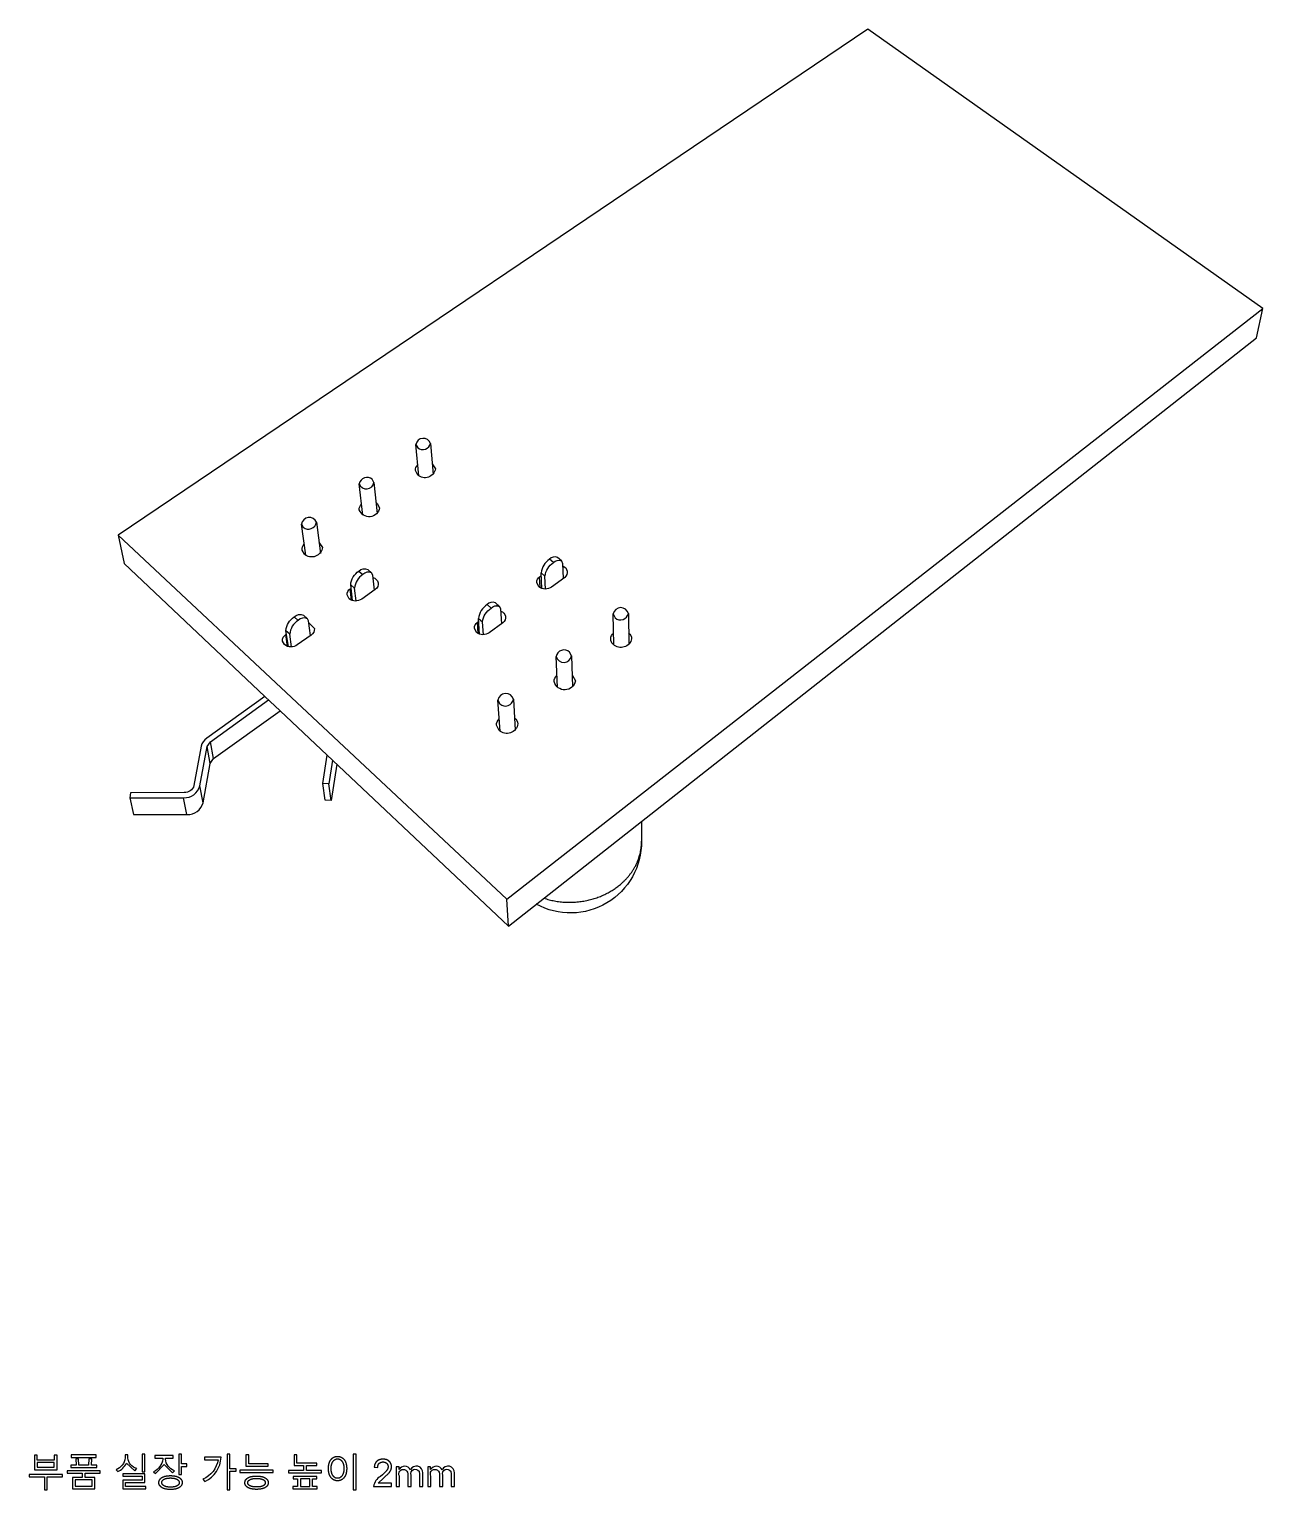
# Model space of a CAD drawing. Header units: millimetres. Extents: x 1 to 126, y -24 to 75.
# Drawn here: x 80.8 to 126.1, y 17.8 to 71.4 of the extents above; entities that cross this region are included whole.
import ezdxf

# ---------------------------------------------------------------- set-up
doc = ezdxf.new("R2010")
doc.units = ezdxf.units.MM
doc.header["$MEASUREMENT"] = 0
doc.layers.add('PCB도면', color=18, linetype='Continuous', true_color=0x000000)

msp = doc.modelspace()

# ---------------------------------------------------------------- linework, layer by layer
at = {"layer": 'PCB도면', "color": 18, "lineweight": -3, "true_color": 0x000000}
for p, q in [((95.123, 55.037), (95.021, 56.182)), ((95.553, 56.226), (95.649, 55.082)), ((93.071, 53.593), (92.944, 54.735)), ((93.481, 54.793), (93.602, 53.65)), ((90.98, 52.121), (90.827, 53.261)), ((91.368, 53.332), (91.516, 52.191)), ((100.066, 51.853), (99.92, 51.979)), ((92.932, 51.541), (93.073, 51.414)), ((93.297, 51.512), (93.304, 51.505)), ((99.633, 50.907), (99.608, 51.477)), ((92.661, 50.47), (92.611, 50.893)), ((92.823, 50.444), (92.768, 50.911)), ((99.576, 50.934), (99.558, 51.331)), ((90.7, 49.732), (90.559, 49.862)), ((97.629, 50.309), (97.775, 50.181)), ((97.976, 50.285), (97.989, 50.274)), ((102.276, 48.834), (102.256, 49.974)), ((102.811, 49.982), (102.824, 48.842)), ((97.306, 49.249), (97.277, 49.664)), ((90.314, 48.777), (90.249, 49.218)), ((90.463, 48.759), (90.395, 49.226)), ((100.21, 47.269), (100.164, 48.406)), ((100.725, 48.427), (100.764, 47.29)), ((98.104, 45.672), (98.03, 46.806)), ((98.596, 46.842), (98.662, 45.708)), ((87.477, 44.481), (87.361, 45.102)), ((87.597, 44.661), (87.483, 45.283)), ((87.218, 43.045), (87.1, 43.661)), ((91.911, 43.126), (91.826, 43.743)), ((86.624, 42.613), (86.501, 43.228))]:
    msp.add_line(p, q, dxfattribs=at)
msp.add_lwpolyline([(126.079, 61.17), (111.598, 71.415), (84.101, 52.863), (98.351, 39.503)], close=True, dxfattribs=at)
for points in [[(98.416, 38.522), (103.29, 42.354), (125.851, 60.091), (126.079, 61.17)], [(84.101, 52.863), (84.316, 51.814), (89.48, 46.946), (90.037, 46.421), (98.416, 38.522), (98.351, 39.503)], [(97.357, 49.228), (97.316, 49.804), (97.462, 49.675)], [(91.958, 44.61), (91.826, 43.743), (91.605, 43.755), (91.765, 44.792)], [(92.114, 44.464), (91.911, 43.126), (91.692, 43.139), (91.605, 43.755)]]:
    msp.add_lwpolyline(points, dxfattribs=at)
for points in [[(95.085, 56.064, 0.580458), (95.553, 56.226, 0.767313), (95.021, 56.182)], [(93.418, 54.908, 0.591075), (92.944, 54.735, 0.769346), (93.481, 54.793)], [(90.887, 53.151, 0.599615), (91.368, 53.332, 0.777395), (90.827, 53.261)], [(102.33, 49.826, 0.580027), (102.811, 49.982, 0.802694), (102.256, 49.974)], [(100.652, 48.572, 0.592066), (100.164, 48.406, 0.806126), (100.725, 48.427)], [(98.101, 46.666, 0.601668), (98.596, 46.842, 0.817048), (98.03, 46.806)]]:
    msp.add_lwpolyline(points, format="xyb", close=True, dxfattribs=at)
for points in [[(95.616, 55.48), (95.738, 55.289, -0.583064), (95.088, 55.063), (94.999, 55.227, -0.233155), (95.088, 55.435)], [(93.559, 54.054), (93.6, 54.024), (93.687, 53.863, -0.773412), (92.942, 53.783, -0.23215), (93.026, 53.997)], [(91.463, 52.601), (91.596, 52.41, -0.602235), (90.929, 52.158), (90.845, 52.311, -0.231071), (90.925, 52.531)], [(100.361, 51.917), (100.215, 52.042, 0.315305), (99.92, 51.979, 0.212981), (99.608, 51.477), (99.753, 51.35)], [(92.697, 50.458), (92.628, 51.038, -0.234373), (92.932, 51.541, -0.321278), (93.255, 51.6), (93.396, 51.473)], [(93.497, 50.846), (93.437, 51.386), (93.396, 51.473, 0.321181), (93.073, 51.414, 0.233782), (92.768, 50.911), (92.628, 51.038)], [(100.403, 51.728, -0.61229), (100.477, 51.308), (99.994, 50.954, -0.330447), (99.534, 50.965), (99.45, 51.127, -0.253296), (99.558, 51.331), (99.613, 51.37)], [(99.774, 50.883), (99.753, 51.35, -0.212379), (100.066, 51.853, -0.315163), (100.361, 51.917), (100.399, 51.823), (100.42, 51.266)], [(93.446, 51.303, -0.657203), (93.531, 50.87), (93.031, 50.514, -0.332292), (92.57, 50.526), (92.495, 50.664, -0.276337), (92.611, 50.893), (92.642, 50.916)], [(98.083, 50.247), (97.937, 50.375, 0.317308), (97.629, 50.309, 0.218102), (97.316, 49.804)], [(90.341, 48.769), (90.255, 49.355, -0.240119), (90.559, 49.862, -0.323284), (90.898, 49.922), (91.038, 49.794)], [(91.152, 49.175), (91.078, 49.711), (91.038, 49.794, 0.323183), (90.7, 49.732, 0.239521), (90.395, 49.226), (90.255, 49.355)], [(98.127, 50.074, -0.623859), (98.205, 49.641), (97.712, 49.279, -0.334261), (97.247, 49.291), (97.166, 49.447, -0.259941), (97.277, 49.664), (97.324, 49.698)], [(97.494, 49.207), (97.462, 49.675, -0.217491), (97.775, 50.181, -0.317161), (98.083, 50.247), (98.121, 50.157), (98.155, 49.605)], [(91.088, 49.639), (91.296, 49.432, -0.279417), (91.178, 49.194), (90.668, 48.83, -0.33619), (90.202, 48.842), (90.13, 48.975, -0.283493), (90.249, 49.218), (90.273, 49.235)], [(102.819, 49.276, -0.226341), (102.932, 49.06, -0.582342), (102.264, 48.844, -0.478956), (102.269, 49.268)], [(100.749, 47.732), (100.766, 47.717), (100.867, 47.515, -0.809948), (100.09, 47.485, -0.2251), (100.192, 47.71)], [(89.48, 46.946), (87.346, 45.415, 0.193789), (87.143, 45.114), (86.879, 43.673, -0.347965), (86.52, 43.414), (84.549, 43.409), (84.528, 43.223), (86.501, 43.228, 0.348326), (87.1, 43.661), (87.361, 45.102), (87.483, 45.283), (89.618, 46.816)], [(84.528, 43.223), (84.665, 42.608), (86.624, 42.613, 0.348928), (87.218, 43.045), (87.477, 44.481), (87.597, 44.661), (90.037, 46.421)], [(98.636, 46.158, -0.224426), (98.761, 45.939, -0.603976), (98.075, 45.695), (97.977, 45.889, -0.223827), (98.075, 46.122)], [(103.289, 42.354), (103.294, 41.631, -0.574143), (99.435, 39.324)]]:
    msp.add_lwpolyline(points, format="xyb", dxfattribs=at)
at = {"layer": 'PCB도면'}
for points in [[(81.034, 18.581), (81.857, 18.581), (81.857, 19.117), (81.757, 19.117), (81.757, 18.93), (81.134, 18.93), (81.134, 19.117), (81.034, 19.117)], [(81.757, 18.841), (81.134, 18.841), (81.134, 18.67), (81.757, 18.67)], [(82.361, 18.659), (83.312, 18.659), (83.312, 18.747), (83.117, 18.747), (83.129, 18.984), (83.029, 18.984), (83.015, 18.747), (82.659, 18.747), (82.645, 18.984), (82.545, 18.984), (82.557, 18.747), (82.361, 18.747)], [(82.378, 19.032), (83.296, 19.032), (83.296, 19.122), (82.378, 19.122)], [(84.98, 18.5), (85.081, 18.5), (85.081, 19.156), (84.98, 19.156)], [(86.425, 18.704), (86.622, 18.704), (86.622, 18.797), (86.425, 18.797), (86.425, 19.156), (86.323, 19.156), (86.323, 18.4), (86.425, 18.4)], [(88.196, 18.525), (88.431, 18.525), (88.431, 18.615), (88.196, 18.615), (88.196, 19.156), (88.094, 19.156), (88.094, 17.845), (88.196, 17.845)], [(88.786, 18.711), (89.605, 18.711), (89.605, 18.801), (88.887, 18.801), (88.887, 19.128), (88.786, 19.128)], [(90.345, 18.464), (91.561, 18.464), (91.561, 18.554), (91.005, 18.554), (91.005, 18.73), (91.383, 18.73), (91.383, 18.82), (90.658, 18.82), (90.658, 19.13), (90.556, 19.13), (90.556, 18.73), (90.901, 18.73), (90.901, 18.554), (90.345, 18.554)], [(92.724, 17.845), (92.826, 17.845), (92.826, 19.156), (92.724, 19.156)], [(81.496, 18.319), (82.054, 18.319), (82.054, 18.411), (80.838, 18.411), (80.838, 18.319), (81.394, 18.319), (81.394, 17.845), (81.496, 17.845)], [(82.429, 17.884), (83.245, 17.884), (83.245, 18.3), (82.889, 18.3), (82.889, 18.452), (83.445, 18.452), (83.445, 18.542), (82.229, 18.542), (82.229, 18.452), (82.785, 18.452), (82.785, 18.3), (82.429, 18.3)], [(84.274, 17.876), (85.117, 17.876), (85.117, 17.966), (84.374, 17.966), (84.374, 18.112), (85.081, 18.112), (85.081, 18.431), (84.274, 18.431), (84.274, 18.34), (84.981, 18.34), (84.981, 18.2), (84.274, 18.2)], [(88.567, 18.477), (89.783, 18.477), (89.783, 18.567), (88.567, 18.567)], [(90.503, 17.881), (91.403, 17.881), (91.403, 17.97), (91.224, 17.97), (91.224, 18.243), (91.386, 18.243), (91.386, 18.332), (90.52, 18.332), (90.52, 18.243), (90.682, 18.243), (90.682, 17.97), (90.503, 17.97)], [(91.124, 18.243), (90.782, 18.243), (90.782, 17.97), (91.124, 17.97)], [(83.145, 18.209), (82.529, 18.209), (82.529, 17.973), (83.145, 17.973)]]:
    msp.add_lwpolyline(points, close=True, dxfattribs=at)
for points in [[(84.713, 18.546), (84.782, 18.62, -0.304285), (84.453, 19.014), (84.453, 19.126), (84.355, 19.126), (84.355, 19.014, -0.2916), (84.021, 18.581), (84.093, 18.513, 0.162189), (84.406, 18.823)], [(86.094, 18.471), (86.16, 18.545, -0.282724), (85.832, 18.974), (85.832, 19.007), (86.122, 19.007), (86.122, 19.097), (85.446, 19.097), (85.446, 19.007), (85.735, 19.007), (85.735, 18.974, -0.274619), (85.399, 18.507), (85.474, 18.438), (85.786, 18.77)], [(87.873, 19.039), (87.261, 19.039), (87.261, 18.948), (87.764, 18.948, -0.265318), (87.205, 18.237), (87.283, 18.155, 0.280441)], [(93.469, 17.967), (94.127, 17.967), (94.127, 18.085), (93.639, 18.085), (93.832, 18.276), (93.893, 18.329), (93.944, 18.376), (93.967, 18.397), (93.987, 18.417), (94.004, 18.435), (94.02, 18.452), (94.033, 18.468), (94.046, 18.483), (94.052, 18.491), (94.058, 18.499), (94.063, 18.506), (94.069, 18.514), (94.074, 18.522), (94.078, 18.529), (94.083, 18.537), (94.087, 18.544), (94.091, 18.552), (94.095, 18.559), (94.098, 18.566), (94.101, 18.573), (94.104, 18.581), (94.107, 18.588), (94.11, 18.595), (94.112, 18.602), (94.114, 18.61), (94.116, 18.617), (94.118, 18.624), (94.12, 18.632), (94.121, 18.639), (94.122, 18.646), (94.123, 18.654), (94.124, 18.661), (94.125, 18.669), (94.125, 18.676), (94.126, 18.683), (94.126, 18.691), (94.126, 18.698), (94.125, 18.705), (94.125, 18.713), (94.124, 18.72), (94.124, 18.727), (94.123, 18.734), (94.122, 18.74), (94.12, 18.747), (94.119, 18.754), (94.118, 18.761), (94.116, 18.767), (94.114, 18.774), (94.112, 18.78), (94.11, 18.786), (94.107, 18.793), (94.105, 18.799), (94.102, 18.805), (94.099, 18.811), (94.096, 18.817), (94.093, 18.823), (94.09, 18.829), (94.086, 18.835), (94.083, 18.84), (94.079, 18.846), (94.075, 18.851), (94.071, 18.857), (94.066, 18.862), (94.062, 18.867), (94.057, 18.873), (94.052, 18.878), (94.047, 18.883), (94.042, 18.888), (94.037, 18.893), (94.031, 18.898), (94.026, 18.902), (94.02, 18.907), (94.015, 18.911), (94.009, 18.915), (94.003, 18.919), (93.997, 18.923), (93.99, 18.926), (93.984, 18.93), (93.978, 18.933), (93.971, 18.936), (93.964, 18.939), (93.958, 18.942), (93.951, 18.945), (93.944, 18.948), (93.936, 18.95), (93.929, 18.952), (93.922, 18.954), (93.914, 18.956), (93.907, 18.958), (93.899, 18.96), (93.891, 18.961), (93.883, 18.962), (93.875, 18.964), (93.867, 18.965), (93.859, 18.965), (93.85, 18.966), (93.842, 18.967), (93.833, 18.967), (93.824, 18.967), (93.815, 18.967), (93.798, 18.967), (93.789, 18.967), (93.781, 18.966), (93.772, 18.966), (93.764, 18.965), (93.756, 18.964), (93.748, 18.963), (93.74, 18.962), (93.732, 18.96), (93.724, 18.959), (93.717, 18.957), (93.709, 18.955), (93.702, 18.953), (93.695, 18.951), (93.688, 18.949), (93.681, 18.946), (93.674, 18.944), (93.667, 18.941), (93.66, 18.938), (93.654, 18.936), (93.647, 18.932), (93.641, 18.929), (93.635, 18.926), (93.629, 18.922), (93.623, 18.919), (93.617, 18.915), (93.611, 18.911), (93.605, 18.907), (93.6, 18.902), (93.594, 18.898), (93.589, 18.893), (93.584, 18.889), (93.579, 18.884), (93.574, 18.879), (93.569, 18.874), (93.564, 18.869), (93.56, 18.863), (93.556, 18.858), (93.551, 18.852), (93.547, 18.847), (93.543, 18.841), (93.54, 18.835), (93.536, 18.829), (93.532, 18.823), (93.529, 18.816), (93.526, 18.81), (93.523, 18.803), (93.52, 18.796), (93.517, 18.79), (93.514, 18.783), (93.512, 18.775), (93.509, 18.768), (93.507, 18.761), (93.505, 18.753), (93.503, 18.745), (93.501, 18.738), (93.499, 18.73), (93.498, 18.722), (93.496, 18.713), (93.495, 18.705), (93.494, 18.697), (93.493, 18.688), (93.492, 18.679), (93.618, 18.666), (93.618, 18.672), (93.618, 18.678), (93.618, 18.684), (93.619, 18.689), (93.619, 18.695), (93.62, 18.7), (93.62, 18.706), (93.621, 18.711), (93.622, 18.716), (93.623, 18.721), (93.624, 18.726), (93.625, 18.731), (93.627, 18.736), (93.628, 18.741), (93.63, 18.745), (93.631, 18.75), (93.633, 18.755), (93.635, 18.759), (93.637, 18.763), (93.639, 18.768), (93.641, 18.772), (93.643, 18.776), (93.646, 18.78), (93.648, 18.784), (93.651, 18.788), (93.653, 18.792), (93.656, 18.796), (93.659, 18.799), (93.662, 18.803), (93.665, 18.806), (93.668, 18.81), (93.671, 18.813), (93.675, 18.816), (93.678, 18.82), (93.681, 18.823), (93.685, 18.826), (93.689, 18.828), (93.692, 18.831), (93.696, 18.834), (93.7, 18.836), (93.704, 18.839), (93.708, 18.841), (93.712, 18.843), (93.716, 18.845), (93.72, 18.847), (93.724, 18.849), (93.729, 18.851), (93.733, 18.853), (93.737, 18.855), (93.742, 18.856), (93.747, 18.857), (93.751, 18.859), (93.756, 18.86), (93.761, 18.861), (93.766, 18.862), (93.771, 18.863), (93.776, 18.864), (93.781, 18.864), (93.786, 18.865), (93.791, 18.865), (93.796, 18.866), (93.802, 18.866), (93.807, 18.866), (93.812, 18.866), (93.818, 18.866), (93.823, 18.866), (93.828, 18.866), (93.833, 18.865), (93.838, 18.865), (93.843, 18.864), (93.848, 18.864), (93.852, 18.863), (93.857, 18.862), (93.862, 18.861), (93.866, 18.86), (93.871, 18.859), (93.875, 18.858), (93.88, 18.857), (93.884, 18.855), (93.888, 18.854), (93.892, 18.852), (93.896, 18.85), (93.9, 18.848), (93.904, 18.847), (93.908, 18.845), (93.912, 18.842), (93.916, 18.84), (93.92, 18.838), (93.924, 18.835), (93.927, 18.833), (93.931, 18.83), (93.934, 18.828), (93.938, 18.825), (93.941, 18.822), (93.944, 18.819), (93.948, 18.816), (93.954, 18.81), (93.957, 18.806), (93.96, 18.803), (93.963, 18.8), (93.965, 18.796), (93.968, 18.793), (93.971, 18.79), (93.973, 18.786), (93.975, 18.783), (93.977, 18.779), (93.98, 18.775), (93.982, 18.772), (93.983, 18.768), (93.985, 18.764), (93.987, 18.761), (93.989, 18.757), (93.99, 18.753), (93.991, 18.749), (93.993, 18.745), (93.994, 18.741), (93.995, 18.737), (93.996, 18.733), (93.997, 18.729), (93.997, 18.724), (93.998, 18.72), (93.999, 18.716), (93.999, 18.711), (94, 18.707), (94, 18.703), (94, 18.698), (94, 18.694), (94, 18.689), (94, 18.685), (93.999, 18.681), (93.999, 18.676), (93.999, 18.672), (93.998, 18.667), (93.997, 18.663), (93.996, 18.658), (93.995, 18.654), (93.994, 18.649), (93.993, 18.645), (93.992, 18.64), (93.991, 18.636), (93.989, 18.631), (93.987, 18.627), (93.986, 18.622), (93.984, 18.617), (93.982, 18.613), (93.98, 18.608), (93.978, 18.604), (93.975, 18.599), (93.973, 18.594), (93.968, 18.585), (93.962, 18.575), (93.956, 18.566), (93.95, 18.556), (93.943, 18.546), (93.935, 18.536), (93.927, 18.526), (93.918, 18.515), (93.908, 18.504), (93.897, 18.492), (93.885, 18.48), (93.86, 18.455), (93.83, 18.428), (93.798, 18.399), (93.724, 18.336, 0.236906)], [(94.401, 18.588), (94.401, 18.689), (94.292, 18.689), (94.292, 17.967), (94.414, 17.967), (94.414, 18.342, -1.283324), (94.721, 18.436), (94.721, 17.967), (94.843, 17.967), (94.843, 18.387, -0.870492), (95.136, 18.527), (95.148, 18.422), (95.148, 17.967), (95.27, 17.967), (95.27, 18.463, 0.838922), (94.824, 18.579, 0.577892)], [(95.56, 18.588), (95.56, 18.689), (95.451, 18.689), (95.451, 17.967), (95.573, 17.967), (95.573, 18.342, -1.283324), (95.88, 18.436), (95.88, 17.967), (96.002, 17.967), (96.002, 18.387, -0.870492), (96.295, 18.527), (96.307, 18.422), (96.307, 17.967), (96.429, 17.967), (96.429, 18.463, 0.838922), (95.983, 18.579, 0.577892)]]:
    msp.add_lwpolyline(points, format="xyb", close=True, dxfattribs=at)
at = {"layer": 'PCB도면', "color": 18, "lineweight": -3, "true_color": 0x000000}
msp.add_rational_spline([(99.715, 39.543), (101.247, 39.036), (102.462, 40.001), (103.301, 40.667), (103.294, 41.631)], [102.211902784, 92.0980042679, 116.718596892, 99.1915892978, 100.643805599], degree=2, knots=[9.013625, 9.013625, 9.013625, 11.780972, 11.780972, 13.83958, 13.83958, 13.83958], dxfattribs=at)
at = {"layer": 'PCB도면'}
for points, knots in [([(92.145, 18.176), (92.296, 18.176), (92.388, 18.296), (92.481, 18.416), (92.481, 18.623), (92.481, 18.832), (92.389, 18.95), (92.296, 19.069), (92.145, 19.069), (91.994, 19.069), (91.903, 18.95), (91.812, 18.832), (91.812, 18.623), (91.812, 18.417), (91.904, 18.296), (91.996, 18.176), (92.145, 18.176)], [-8, -8, -8, -7, -7, -6, -6, -5, -5, -4, -4, -3, -3, -2, -2, -1, -1, 0, 0, 0]), ([(92.145, 18.979), (92.041, 18.979), (91.976, 18.881), (91.91, 18.784), (91.91, 18.623), (91.91, 18.463), (91.976, 18.364), (92.042, 18.266), (92.145, 18.266), (92.248, 18.266), (92.314, 18.365), (92.38, 18.463), (92.38, 18.623), (92.38, 18.785), (92.315, 18.882), (92.251, 18.979), (92.145, 18.979)], [0, 0, 0, 1, 1, 2, 2, 3, 3, 4, 4, 5, 5, 6, 6, 7, 7, 8, 8, 8]), ([(86.02, 17.856), (86.225, 17.856), (86.336, 17.927), (86.447, 17.997), (86.447, 18.111), (86.447, 18.224), (86.336, 18.293), (86.224, 18.364), (86.02, 18.364), (85.816, 18.364), (85.704, 18.293), (85.593, 18.223), (85.593, 18.111), (85.593, 17.998), (85.704, 17.927), (85.815, 17.856), (86.02, 17.856)], [-8, -8, -8, -7, -7, -6, -6, -5, -5, -4, -4, -3, -3, -2, -2, -1, -1, 0, 0, 0]), ([(86.02, 18.278), (85.868, 18.278), (85.784, 18.232), (85.701, 18.185), (85.701, 18.111), (85.701, 18.035), (85.785, 17.988), (85.868, 17.942), (86.02, 17.942), (86.173, 17.942), (86.257, 17.988), (86.34, 18.035), (86.34, 18.111), (86.34, 18.185), (86.257, 18.231), (86.173, 18.278), (86.02, 18.278)], [0, 0, 0, 1, 1, 2, 2, 3, 3, 4, 4, 5, 5, 6, 6, 7, 7, 8, 8, 8]), ([(89.175, 17.861), (89.38, 17.861), (89.491, 17.927), (89.603, 17.993), (89.603, 18.105), (89.603, 18.217), (89.491, 18.283), (89.38, 18.349), (89.175, 18.349), (88.97, 18.349), (88.859, 18.283), (88.748, 18.217), (88.748, 18.105), (88.748, 17.993), (88.859, 17.927), (88.97, 17.861), (89.175, 17.861)], [-8, -8, -8, -7, -7, -6, -6, -5, -5, -4, -4, -3, -3, -2, -2, -1, -1, 0, 0, 0]), ([(89.175, 18.262), (89.018, 18.262), (88.937, 18.219), (88.855, 18.177), (88.855, 18.105), (88.855, 18.033), (88.936, 17.99), (89.017, 17.948), (89.175, 17.948), (89.333, 17.948), (89.414, 17.99), (89.495, 18.033), (89.495, 18.105), (89.495, 18.178), (89.414, 18.22), (89.332, 18.262), (89.175, 18.262)], [0, 0, 0, 1, 1, 2, 2, 3, 3, 4, 4, 5, 5, 6, 6, 7, 7, 8, 8, 8])]:
    msp.add_open_spline(points, degree=2, knots=knots, dxfattribs=at)

doc.saveas('drawing.dxf')
